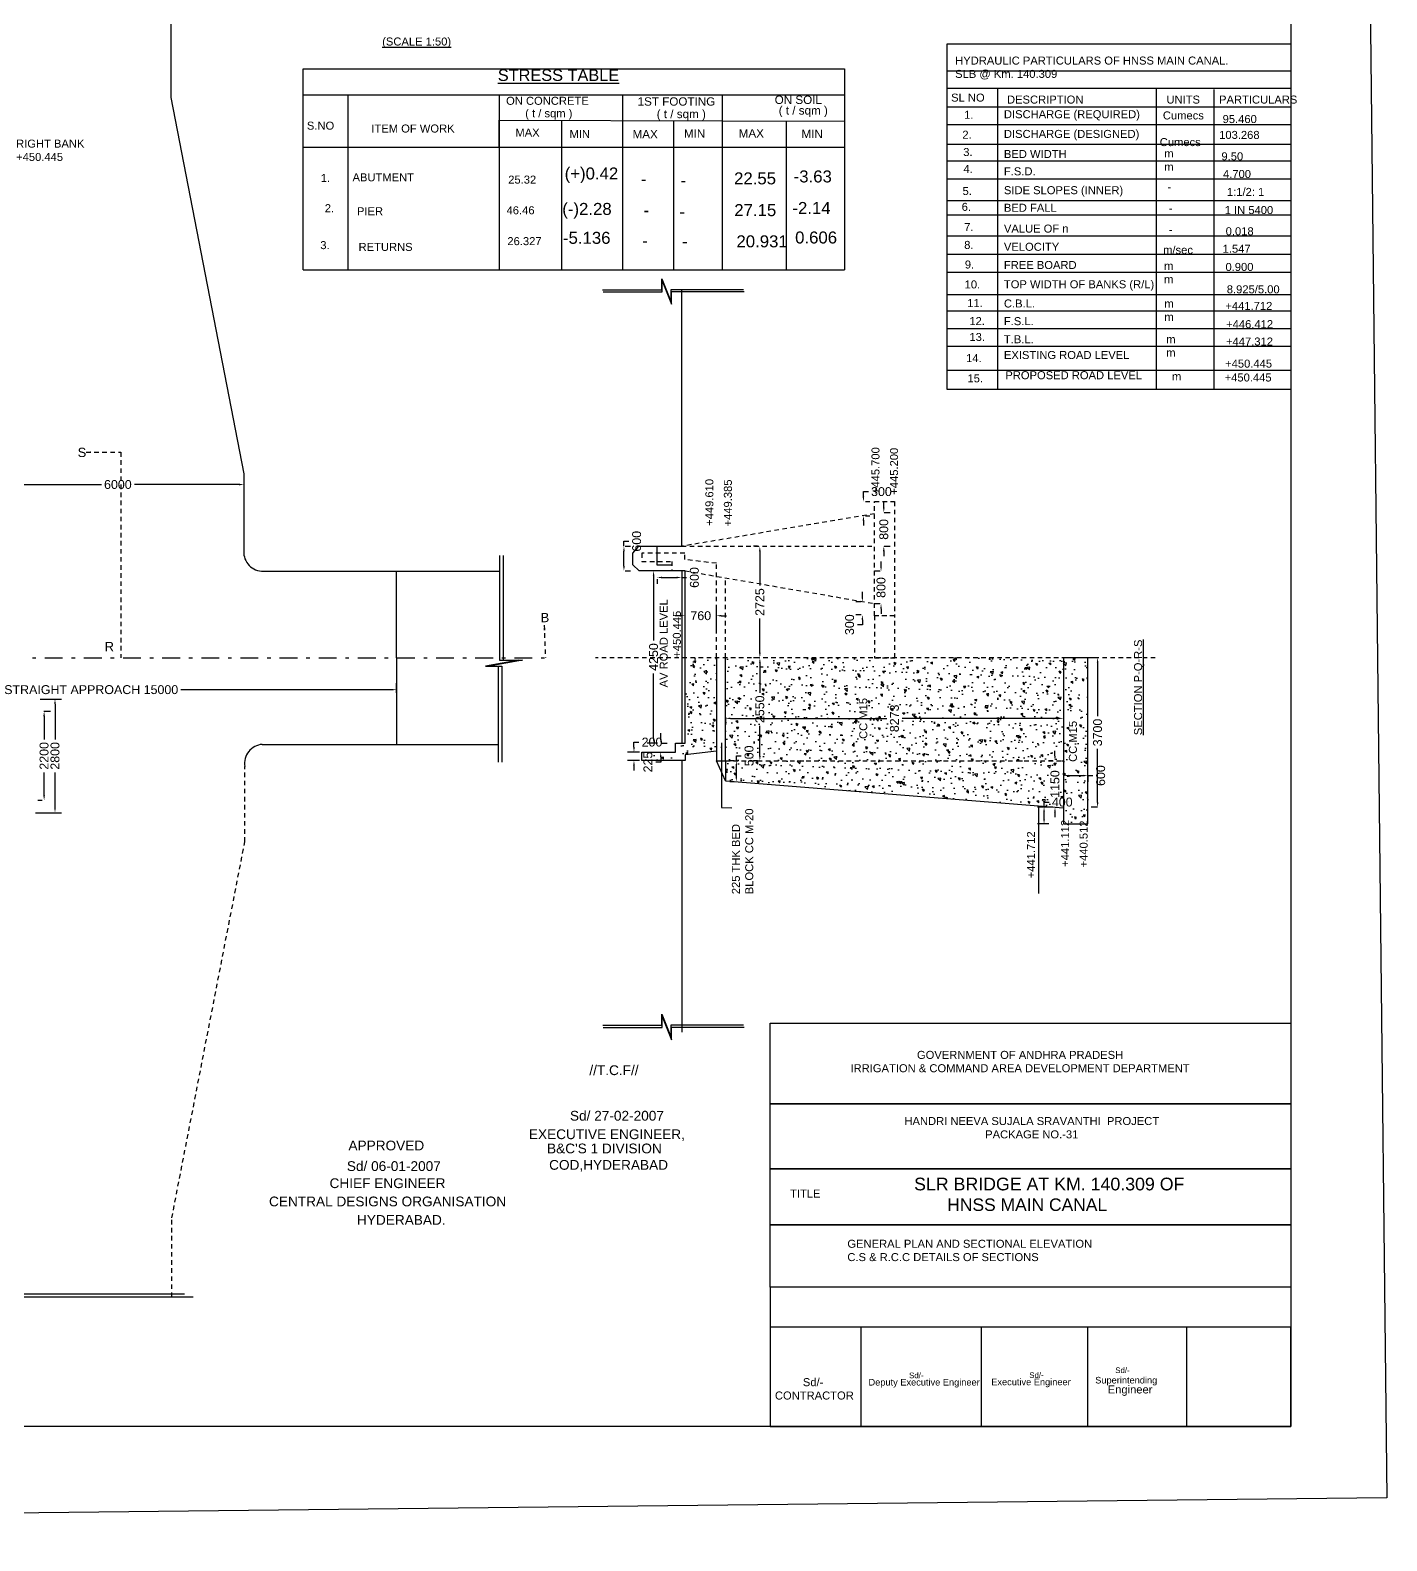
# Model space of a CAD drawing. Header units: metres. Extents: x 450 to 608, y 268 to 479.
# Drawn here: x 569.76 to 607.9, y 268.24 to 310.72 of the extents above; entities that cross this region are included whole.
import ezdxf

# ---------------------------------------------------------------- set-up
doc = ezdxf.new("R2010")
doc.units = ezdxf.units.M
doc.header["$MEASUREMENT"] = 0
doc.linetypes.add('DASHDOT', pattern=[1, 0.5, -0.25, 0, -0.25])
doc.linetypes.add('HIDDEN', pattern=[9.525, 6.35, -3.175])
for name, color, linetype in [('DIMENSION', 255, 'Continuous'), ('DRAWING', 7, 'Continuous'), ('HATCH', 7, 'Continuous'), ('TEXT', 255, 'Continuous')]:
    doc.layers.add(name, color=color, linetype=linetype)
doc.styles.get("Standard").update_dxf_attribs({"font": 'arial.ttf'})
doc.dimstyles.get("Standard").update_dxf_attribs({"dimtxt": 0.25, "dimasz": 0.14, "dimexe": 0.18, "dimexo": 0.0625, "dimgap": 0.09, "dimtad": 0, "dimtih": 1, "dimtoh": 1, "dimdec": 4, "dimzin": 0, "dimdsep": 46, "dimtxsty": 'Standard', "dimcen": 0.09, "dimadec": 0, "dimazin": 0, "dimtfac": 1, "dimtdec": 4, "dimtofl": 0, "dimtmove": 0, "dimatfit": 3, "dimfxl": 0, "dimtolj": 1, "dimtzin": 0, "dimarcsym": 0})

# ---------------------------------------------------------------- blocks, each defined once
blk = doc.blocks.new('*D65')
at = {"layer": 'Defpoints', "color": 0, "ltscale": 0.02, "transparency": 16777216}
for p in [(586.732, 290.421), (586.95, 290.421), (586.95, 290.186)]:
    blk.add_point(p, dxfattribs=at)
at = {"layer": 'DIMENSION', "color": 0, "lineweight": -2, "ltscale": 0.02, "transparency": 16777216}
for p, q in [((586.732, 290.561), (586.732, 290.701)), ((586.732, 290.701), (586.872, 290.701)), ((586.888, 290.421), (586.552, 290.421)), ((586.888, 290.186), (586.552, 290.186)), ((586.732, 290.046), (586.732, 289.906))]:
    blk.add_line(p, q, dxfattribs=at)
at = {"layer": 'DIMENSION', "color": 0, "ltscale": 0.02, "transparency": 16777216}
for points in [[(586.708, 290.561), (586.755, 290.561), (586.732, 290.421)], [(586.708, 290.046), (586.755, 290.046), (586.732, 290.186)]]:
    blk.add_solid(points, dxfattribs=at)
at = {"layer": 'DIMENSION', "color": 0, "ltscale": 0.02, "transparency": 16777216, "insert": (587.239, 290.701), "char_height": 0.25, "attachment_point": 5}
blk.add_mtext('\\A1;200', dxfattribs=at)
blk = doc.blocks.new('*D66')
at = {"layer": 'Defpoints', "color": 0, "ltscale": 0.02, "transparency": 16777216}
for p in [(587.454, 290.671), (587.454, 290.421), (587.483, 290.421)]:
    blk.add_point(p, dxfattribs=at)
at = {"layer": 'DIMENSION', "color": 0, "lineweight": -2, "ltscale": 0.02, "transparency": 16777216}
for p, q in [((587.483, 290.811), (587.483, 290.951)), ((587.516, 290.671), (587.663, 290.671)), ((587.483, 290.141), (587.343, 290.141)), ((587.483, 290.281), (587.483, 290.141)), ((587.516, 290.421), (587.663, 290.421))]:
    blk.add_line(p, q, dxfattribs=at)
at = {"layer": 'DIMENSION', "color": 0, "ltscale": 0.02, "transparency": 16777216}
for points in [[(587.46, 290.811), (587.507, 290.811), (587.483, 290.671)], [(587.46, 290.281), (587.507, 290.281), (587.483, 290.421)]]:
    blk.add_solid(points, dxfattribs=at)
at = {"layer": 'DIMENSION', "color": 0, "ltscale": 0.02, "transparency": 16777216, "insert": (587.126, 290.141), "char_height": 0.25, "attachment_point": 5, "rotation": 90}
blk.add_mtext('\\A1;225', dxfattribs=at)
blk = doc.blocks.new('*D67')
at = {"layer": 'Defpoints', "color": 0, "transparency": 16777216}
for p in [(587.283, 295.518), (587.454, 295.518), (587.454, 290.671)]:
    blk.add_point(p, dxfattribs=at)
at = {"layer": 'TEXT', "color": 0, "lineweight": -2, "transparency": 16777216}
for p, q in [((587.391, 295.518), (587.103, 295.518)), ((587.283, 295.378), (587.283, 293.562)), ((587.283, 290.811), (587.283, 292.627)), ((587.391, 290.671), (587.103, 290.671))]:
    blk.add_line(p, q, dxfattribs=at)
at = {"layer": 'TEXT', "color": 0, "transparency": 16777216}
for points in [[(587.26, 295.378), (587.307, 295.378), (587.283, 295.518)], [(587.26, 290.811), (587.307, 290.811), (587.283, 290.671)]]:
    blk.add_solid(points, dxfattribs=at)
at = {"layer": 'TEXT', "color": 0, "transparency": 16777216, "insert": (587.283, 293.095), "char_height": 0.25, "attachment_point": 5, "rotation": 90}
blk.add_mtext('\\A1;4250', dxfattribs=at)
blk = doc.blocks.new('*D68')
at = {"layer": 'Defpoints', "color": 0, "transparency": 16777216}
for p in [(587.381, 295.346), (588.073, 295.346), (588.073, 295.331)]:
    blk.add_point(p, dxfattribs=at)
at = {"layer": 'TEXT', "color": 0, "lineweight": -2, "transparency": 16777216}
for p, q in [((587.381, 295.283), (587.381, 295.151)), ((587.521, 295.331), (587.933, 295.331)), ((588.073, 295.331), (588.213, 295.331)), ((588.073, 295.283), (588.073, 295.151))]:
    blk.add_line(p, q, dxfattribs=at)
at = {"layer": 'TEXT', "color": 0, "transparency": 16777216}
for points in [[(587.521, 295.354), (587.521, 295.308), (587.381, 295.331)], [(587.933, 295.354), (587.933, 295.308), (588.073, 295.331)]]:
    blk.add_solid(points, dxfattribs=at)
at = {"layer": 'TEXT', "color": 0, "transparency": 16777216, "insert": (588.431, 295.331), "char_height": 0.25, "attachment_point": 5, "rotation": 90}
blk.add_mtext('\\A1;600', dxfattribs=at)
blk = doc.blocks.new('*D69')
at = {"layer": 'Defpoints', "color": 0, "ltscale": 0.02, "transparency": 16777216}
for p in [(588.169, 294.256), (588.169, 293.784), (589.05, 293.784)]:
    blk.add_point(p, dxfattribs=at)
at = {"layer": 'DIMENSION', "color": 0, "lineweight": -2, "ltscale": 0.02, "transparency": 16777216}
for p, q in [((588.169, 293.847), (588.169, 294.436)), ((589.05, 293.847), (589.05, 294.436)), ((588.029, 294.256), (587.889, 294.256)), ((589.19, 294.256), (589.33, 294.256))]:
    blk.add_line(p, q, dxfattribs=at)
at = {"layer": 'DIMENSION', "color": 0, "ltscale": 0.02, "transparency": 16777216}
for points in [[(588.029, 294.279), (588.029, 294.232), (588.169, 294.256)], [(589.19, 294.279), (589.19, 294.232), (589.05, 294.256)]]:
    blk.add_solid(points, dxfattribs=at)
at = {"layer": 'DIMENSION', "color": 0, "ltscale": 0.02, "transparency": 16777216, "insert": (588.61, 294.256), "char_height": 0.25, "attachment_point": 5}
blk.add_mtext('\\A1;760', dxfattribs=at)
blk = doc.blocks.new('*D70')
at = {"layer": 'Defpoints', "color": 0, "transparency": 16777216}
for p in [(590.271, 296.208), (590.271, 296.208), (590.271, 293.074)]:
    blk.add_point(p, dxfattribs=at)
at = {"layer": 'TEXT', "color": 0, "lineweight": -2, "transparency": 16777216}
for p, q in [((590.208, 296.208), (590.091, 296.208)), ((590.271, 296.068), (590.271, 295.108)), ((590.271, 293.214), (590.271, 294.175)), ((590.208, 293.074), (590.091, 293.074))]:
    blk.add_line(p, q, dxfattribs=at)
at = {"layer": 'TEXT', "color": 0, "transparency": 16777216}
for points in [[(590.248, 296.068), (590.294, 296.068), (590.271, 296.208)], [(590.248, 293.214), (590.294, 293.214), (590.271, 293.074)]]:
    blk.add_solid(points, dxfattribs=at)
at = {"layer": 'TEXT', "color": 0, "transparency": 16777216, "insert": (590.271, 294.641), "char_height": 0.25, "attachment_point": 5, "rotation": 90}
blk.add_mtext('\\A1;2725', dxfattribs=at)
blk = doc.blocks.new('*D71')
at = {"layer": 'Defpoints', "color": 0, "transparency": 16777216}
for p in [(590.271, 293.074), (590.271, 290.176), (590.271, 290.176)]:
    blk.add_point(p, dxfattribs=at)
at = {"layer": 'TEXT', "color": 0, "lineweight": -2, "transparency": 16777216}
for p, q in [((590.208, 293.074), (590.091, 293.074)), ((590.271, 292.934), (590.271, 292.09)), ((590.271, 290.316), (590.271, 291.16)), ((590.208, 290.176), (590.091, 290.176))]:
    blk.add_line(p, q, dxfattribs=at)
at = {"layer": 'TEXT', "color": 0, "transparency": 16777216}
for points in [[(590.248, 292.934), (590.294, 292.934), (590.271, 293.074)], [(590.248, 290.316), (590.294, 290.316), (590.271, 290.176)]]:
    blk.add_solid(points, dxfattribs=at)
at = {"layer": 'TEXT', "color": 0, "transparency": 16777216, "insert": (590.271, 291.625), "char_height": 0.25, "attachment_point": 5, "rotation": 90}
blk.add_mtext('\\A1;2550', dxfattribs=at)
blk = doc.blocks.new('*D72')
at = {"layer": 'Defpoints', "color": 0, "transparency": 16777216}
for p in [(593.186, 294.651), (593.153, 294.284), (593.186, 294.284)]:
    blk.add_point(p, dxfattribs=at)
at = {"layer": 'TEXT', "color": 0, "lineweight": -2, "transparency": 16777216}
for p, q in [((593.153, 294.791), (593.153, 294.931)), ((593.123, 294.651), (592.973, 294.651)), ((593.123, 294.284), (592.973, 294.284)), ((593.153, 294.004), (593.013, 294.004)), ((593.153, 294.144), (593.153, 294.004))]:
    blk.add_line(p, q, dxfattribs=at)
at = {"layer": 'TEXT', "color": 0, "transparency": 16777216}
for points in [[(593.129, 294.791), (593.176, 294.791), (593.153, 294.651)], [(593.129, 294.144), (593.176, 294.144), (593.153, 294.284)]]:
    blk.add_solid(points, dxfattribs=at)
at = {"layer": 'TEXT', "color": 0, "transparency": 16777216, "insert": (592.795, 294.004), "char_height": 0.25, "attachment_point": 5, "rotation": 90}
blk.add_mtext('\\A1;300', dxfattribs=at)
blk = doc.blocks.new('*D73')
at = {"layer": 'Defpoints', "color": 0, "ltscale": 0.02, "transparency": 16777216}
for p in [(593.181, 297.465), (593.183, 297.465), (593.181, 297.069)]:
    blk.add_point(p, dxfattribs=at)
at = {"layer": 'DIMENSION', "color": 0, "lineweight": -2, "ltscale": 0.02, "transparency": 16777216}
for p, q in [((593.183, 297.605), (593.183, 297.745)), ((593.183, 297.745), (593.323, 297.745)), ((593.243, 297.465), (593.363, 297.465)), ((593.183, 296.929), (593.183, 296.789)), ((593.243, 297.069), (593.363, 297.069))]:
    blk.add_line(p, q, dxfattribs=at)
at = {"layer": 'DIMENSION', "color": 0, "ltscale": 0.02, "transparency": 16777216}
for points in [[(593.16, 297.605), (593.206, 297.605), (593.183, 297.465)], [(593.16, 296.929), (593.206, 296.929), (593.183, 297.069)]]:
    blk.add_solid(points, dxfattribs=at)
at = {"layer": 'DIMENSION', "color": 0, "ltscale": 0.02, "transparency": 16777216, "insert": (593.689, 297.745), "char_height": 0.25, "attachment_point": 5}
blk.add_mtext('\\A1;300', dxfattribs=at)
blk = doc.blocks.new('*D62')
at = {"layer": 'Defpoints', "color": 0, "transparency": 16777216}
for p in [(593.705, 297.158), (593.705, 296.208), (593.756, 296.208)]:
    blk.add_point(p, dxfattribs=at)
at = {"layer": 'TEXT', "color": 0, "lineweight": -2, "transparency": 16777216}
for p, q in [((593.756, 297.298), (593.756, 297.438)), ((593.767, 297.158), (593.936, 297.158)), ((593.756, 296.068), (593.756, 295.928)), ((593.767, 296.208), (593.936, 296.208))]:
    blk.add_line(p, q, dxfattribs=at)
at = {"layer": 'TEXT', "color": 0, "transparency": 16777216}
for points in [[(593.732, 297.298), (593.779, 297.298), (593.756, 297.158)], [(593.732, 296.068), (593.779, 296.068), (593.756, 296.208)]]:
    blk.add_solid(points, dxfattribs=at)
at = {"layer": 'TEXT', "color": 0, "transparency": 16777216, "insert": (593.756, 296.683), "char_height": 0.25, "attachment_point": 5, "rotation": 90}
blk.add_mtext('\\A1;800', dxfattribs=at)
blk = doc.blocks.new('*D63')
at = {"layer": 'Defpoints', "color": 0, "transparency": 16777216}
for p in [(593.678, 295.505), (593.712, 295.505), (593.712, 294.593)]:
    blk.add_point(p, dxfattribs=at)
at = {"layer": 'TEXT', "color": 0, "lineweight": -2, "transparency": 16777216}
for p, q in [((593.678, 295.645), (593.678, 295.785)), ((593.65, 295.505), (593.498, 295.505)), ((593.65, 294.593), (593.498, 294.593)), ((593.678, 294.453), (593.678, 294.313))]:
    blk.add_line(p, q, dxfattribs=at)
at = {"layer": 'TEXT', "color": 0, "transparency": 16777216}
for points in [[(593.654, 295.645), (593.701, 295.645), (593.678, 295.505)], [(593.654, 294.453), (593.701, 294.453), (593.678, 294.593)]]:
    blk.add_solid(points, dxfattribs=at)
at = {"layer": 'TEXT', "color": 0, "transparency": 16777216, "insert": (593.678, 295.049), "char_height": 0.25, "attachment_point": 5, "rotation": 90}
blk.add_mtext('\\A1;800', dxfattribs=at)
blk = doc.blocks.new('*D74')
at = {"layer": 'Defpoints', "color": 0, "transparency": 16777216}
for p in [(589.61, 290.176), (589.61, 290.176), (589.61, 289.586)]:
    blk.add_point(p, dxfattribs=at)
at = {"layer": 'TEXT', "color": 0, "lineweight": -2, "transparency": 16777216}
for p, q in [((589.548, 290.176), (589.43, 290.176)), ((589.61, 290.176), (589.61, 290.316)), ((589.61, 290.316), (589.75, 290.316)), ((589.61, 289.726), (589.61, 290.036)), ((589.548, 289.586), (589.43, 289.586))]:
    blk.add_line(p, q, dxfattribs=at)
at = {"layer": 'TEXT', "color": 0, "transparency": 16777216}
for points in [[(589.587, 290.036), (589.633, 290.036), (589.61, 290.176)], [(589.587, 289.726), (589.633, 289.726), (589.61, 289.586)]]:
    blk.add_solid(points, dxfattribs=at)
at = {"layer": 'TEXT', "color": 0, "transparency": 16777216, "insert": (589.968, 290.316), "char_height": 0.25, "attachment_point": 5, "rotation": 90}
blk.add_mtext('\\A1;500', dxfattribs=at)
blk = doc.blocks.new('*D75')
at = {"layer": 'Defpoints', "color": 0, "transparency": 16777216}
for p in [(589.305, 291.463), (598.804, 291.463), (598.804, 291.37)]:
    blk.add_point(p, dxfattribs=at)
at = {"layer": 'TEXT', "color": 0, "lineweight": -2, "transparency": 16777216}
for p, q in [((589.305, 291.401), (589.305, 291.19)), ((598.804, 291.401), (598.804, 291.19)), ((589.445, 291.37), (593.837, 291.37)), ((598.664, 291.37), (594.272, 291.37))]:
    blk.add_line(p, q, dxfattribs=at)
at = {"layer": 'TEXT', "color": 0, "transparency": 16777216}
for points in [[(589.445, 291.393), (589.445, 291.347), (589.305, 291.37)], [(598.664, 291.393), (598.664, 291.347), (598.804, 291.37)]]:
    blk.add_solid(points, dxfattribs=at)
at = {"layer": 'TEXT', "color": 0, "transparency": 16777216, "insert": (594.055, 291.37), "char_height": 0.25, "attachment_point": 5, "rotation": 90}
blk.add_mtext('\\A1;8273', dxfattribs=at)
blk = doc.blocks.new('*D76')
at = {"layer": 'Defpoints', "color": 0, "ltscale": 0.02, "transparency": 16777216}
for p in [(598.261, 288.875), (598.497, 288.875), (598.459, 288.403)]:
    blk.add_point(p, dxfattribs=at)
at = {"layer": 'DIMENSION', "color": 0, "lineweight": -2, "ltscale": 0.02, "transparency": 16777216}
for p, q in [((598.435, 288.875), (598.081, 288.875)), ((598.261, 288.875), (598.261, 289.015)), ((598.261, 289.015), (598.401, 289.015)), ((598.261, 288.543), (598.261, 288.735)), ((598.397, 288.403), (598.081, 288.403))]:
    blk.add_line(p, q, dxfattribs=at)
at = {"layer": 'DIMENSION', "color": 0, "ltscale": 0.02, "transparency": 16777216}
for points in [[(598.237, 288.735), (598.284, 288.735), (598.261, 288.875)], [(598.237, 288.543), (598.284, 288.543), (598.261, 288.403)]]:
    blk.add_solid(points, dxfattribs=at)
at = {"layer": 'DIMENSION', "color": 0, "ltscale": 0.02, "transparency": 16777216, "insert": (598.772, 289.015), "char_height": 0.25, "attachment_point": 5}
blk.add_mtext('\\A1;400', dxfattribs=at)
blk = doc.blocks.new('*D77')
at = {"layer": 'Defpoints', "color": 0, "transparency": 16777216}
for p in [(598.568, 290.176), (598.568, 290.176), (598.568, 288.869)]:
    blk.add_point(p, dxfattribs=at)
at = {"layer": 'TEXT', "color": 0, "lineweight": -2, "transparency": 16777216}
for p, q in [((598.505, 290.176), (598.388, 290.176)), ((598.568, 290.316), (598.568, 290.456)), ((598.505, 288.869), (598.388, 288.869)), ((598.568, 288.729), (598.568, 288.589))]:
    blk.add_line(p, q, dxfattribs=at)
at = {"layer": 'TEXT', "color": 0, "transparency": 16777216}
for points in [[(598.544, 290.316), (598.591, 290.316), (598.568, 290.176)], [(598.544, 288.729), (598.591, 288.729), (598.568, 288.869)]]:
    blk.add_solid(points, dxfattribs=at)
at = {"layer": 'TEXT', "color": 0, "transparency": 16777216, "insert": (598.568, 289.523), "char_height": 0.25, "attachment_point": 5, "rotation": 90}
blk.add_mtext('\\A1;1150', dxfattribs=at)
blk = doc.blocks.new('*D78')
at = {"layer": 'Defpoints', "color": 0, "transparency": 16777216}
for p in [(598.804, 289.823), (599.495, 289.823), (599.495, 289.761)]:
    blk.add_point(p, dxfattribs=at)
at = {"layer": 'TEXT', "color": 0, "lineweight": -2, "transparency": 16777216}
for p, q in [((598.804, 289.761), (598.804, 289.581)), ((598.944, 289.761), (599.355, 289.761)), ((599.495, 289.761), (599.495, 289.581)), ((599.495, 289.761), (599.635, 289.761))]:
    blk.add_line(p, q, dxfattribs=at)
at = {"layer": 'TEXT', "color": 0, "transparency": 16777216}
for points in [[(598.944, 289.784), (598.944, 289.737), (598.804, 289.761)], [(599.355, 289.784), (599.355, 289.737), (599.495, 289.761)]]:
    blk.add_solid(points, dxfattribs=at)
at = {"layer": 'TEXT', "color": 0, "transparency": 16777216, "insert": (599.853, 289.761), "char_height": 0.25, "attachment_point": 5, "rotation": 90}
blk.add_mtext('\\A1;600', dxfattribs=at)
blk = doc.blocks.new('*D79')
at = {"layer": 'Defpoints', "color": 0, "transparency": 16777216}
for p in [(599.766, 293.074), (599.829, 293.074), (599.829, 288.869)]:
    blk.add_point(p, dxfattribs=at)
at = {"layer": 'TEXT', "color": 0, "lineweight": -2, "transparency": 16777216}
for p, q in [((599.767, 293.074), (599.586, 293.074)), ((599.766, 292.934), (599.766, 291.434)), ((599.766, 289.009), (599.766, 290.509)), ((599.767, 288.869), (599.586, 288.869))]:
    blk.add_line(p, q, dxfattribs=at)
at = {"layer": 'TEXT', "color": 0, "transparency": 16777216}
for points in [[(599.743, 292.934), (599.79, 292.934), (599.766, 293.074)], [(599.743, 289.009), (599.79, 289.009), (599.766, 288.869)]]:
    blk.add_solid(points, dxfattribs=at)
at = {"layer": 'TEXT', "color": 0, "transparency": 16777216, "insert": (599.766, 290.972), "char_height": 0.25, "attachment_point": 5, "rotation": 90}
blk.add_mtext('\\A1;3700', dxfattribs=at)
blk = doc.blocks.new('*D64')
at = {"layer": 'Defpoints', "color": 0, "transparency": 16777216}
for p in [(586.418, 296.21), (586.45, 296.21), (586.418, 295.518)]:
    blk.add_point(p, dxfattribs=at)
at = {"layer": 'TEXT', "color": 0, "lineweight": -2, "transparency": 16777216}
for p, q in [((586.45, 296.21), (586.45, 296.35)), ((586.45, 296.35), (586.59, 296.35)), ((586.45, 295.658), (586.45, 296.07)), ((586.481, 296.21), (586.63, 296.21)), ((586.481, 295.518), (586.63, 295.518))]:
    blk.add_line(p, q, dxfattribs=at)
at = {"layer": 'TEXT', "color": 0, "transparency": 16777216}
for points in [[(586.427, 296.07), (586.474, 296.07), (586.45, 296.21)], [(586.427, 295.658), (586.474, 295.658), (586.45, 295.518)]]:
    blk.add_solid(points, dxfattribs=at)
at = {"layer": 'TEXT', "color": 0, "transparency": 16777216, "insert": (586.808, 296.35), "char_height": 0.25, "attachment_point": 5, "rotation": 90}
blk.add_mtext('\\A1;600', dxfattribs=at)
blk = doc.blocks.new('*D174')
at = {"layer": 'Defpoints', "color": 0, "ltscale": 0.02, "transparency": 16777216}
for p in [(562.891, 292.023), (580.057, 292.176), (580.057, 292.023)]:
    blk.add_point(p, dxfattribs=at)
at = {"layer": 'DIMENSION', "color": 0, "lineweight": -2, "ltscale": 0.02, "transparency": 16777216}
for p, q in [((562.891, 292.085), (562.891, 292.356)), ((580.057, 292.085), (580.057, 292.356)), ((563.031, 292.176), (568.955, 292.176)), ((579.917, 292.176), (573.993, 292.176))]:
    blk.add_line(p, q, dxfattribs=at)
at = {"layer": 'DIMENSION', "color": 0, "ltscale": 0.02, "transparency": 16777216}
for points in [[(563.031, 292.2), (563.031, 292.153), (562.891, 292.176)], [(579.917, 292.2), (579.917, 292.153), (580.057, 292.176)]]:
    blk.add_solid(points, dxfattribs=at)
at = {"layer": 'DIMENSION', "color": 0, "ltscale": 0.02, "transparency": 16777216, "insert": (571.474, 292.176), "char_height": 0.25, "attachment_point": 5}
blk.add_mtext('\\A1;STRAIGHT APPROACH 15000', dxfattribs=at)
blk = doc.blocks.new('*D175')
at = {"layer": 'Defpoints', "color": 0, "ltscale": 0.02, "transparency": 16777216}
for p in [(568.678, 297.827), (575.769, 297.945), (575.769, 297.945)]:
    blk.add_point(p, dxfattribs=at)
at = {"layer": 'DIMENSION', "color": 0, "lineweight": -2, "ltscale": 0.02, "transparency": 16777216}
for p, q in [((568.678, 297.889), (568.678, 298.125)), ((568.818, 297.945), (571.76, 297.945)), ((575.629, 297.945), (572.687, 297.945)), ((575.769, 298.008), (575.769, 298.125))]:
    blk.add_line(p, q, dxfattribs=at)
at = {"layer": 'DIMENSION', "color": 0, "ltscale": 0.02, "transparency": 16777216}
for points in [[(568.818, 297.969), (568.818, 297.922), (568.678, 297.945)], [(575.629, 297.969), (575.629, 297.922), (575.769, 297.945)]]:
    blk.add_solid(points, dxfattribs=at)
at = {"layer": 'DIMENSION', "color": 0, "ltscale": 0.02, "transparency": 16777216, "insert": (572.223, 297.945), "char_height": 0.25, "attachment_point": 5}
blk.add_mtext('\\A1;6000', dxfattribs=at)
blk = doc.blocks.new('*D176')
at = {"layer": 'Defpoints', "color": 0, "ltscale": 0.02, "transparency": 16777216}
for p in [(569.977, 291.913), (570.456, 291.913), (569.85, 288.717)]:
    blk.add_point(p, dxfattribs=at)
at = {"layer": 'DIMENSION', "color": 0, "lineweight": -2, "ltscale": 0.02, "transparency": 16777216}
for p, q in [((570.039, 291.913), (570.636, 291.913)), ((570.456, 291.773), (570.456, 290.78)), ((570.456, 288.857), (570.456, 289.85)), ((569.912, 288.717), (570.636, 288.717))]:
    blk.add_line(p, q, dxfattribs=at)
at = {"layer": 'DIMENSION', "color": 0, "ltscale": 0.02, "transparency": 16777216}
for points in [[(570.433, 291.773), (570.479, 291.773), (570.456, 291.913)], [(570.433, 288.857), (570.479, 288.857), (570.456, 288.717)]]:
    blk.add_solid(points, dxfattribs=at)
at = {"layer": 'DIMENSION', "color": 0, "ltscale": 0.02, "transparency": 16777216, "insert": (570.456, 290.315), "char_height": 0.25, "attachment_point": 5, "rotation": 90}
blk.add_mtext('\\A1;2800', dxfattribs=at)
blk = doc.blocks.new('*D177')
at = {"layer": 'Defpoints', "color": 0, "ltscale": 0.02, "transparency": 16777216}
for p in [(570.082, 291.568), (570.149, 289.063), (570.156, 289.063)]:
    blk.add_point(p, dxfattribs=at)
at = {"layer": 'DIMENSION', "color": 0, "lineweight": -2, "ltscale": 0.02, "transparency": 16777216}
for p, q in [((570.144, 291.568), (570.329, 291.568)), ((570.149, 291.428), (570.149, 290.78)), ((570.149, 289.203), (570.149, 289.85)), ((570.094, 289.063), (569.969, 289.063))]:
    blk.add_line(p, q, dxfattribs=at)
at = {"layer": 'DIMENSION', "color": 0, "ltscale": 0.02, "transparency": 16777216}
for points in [[(570.126, 291.428), (570.172, 291.428), (570.149, 291.568)], [(570.126, 289.203), (570.172, 289.203), (570.149, 289.063)]]:
    blk.add_solid(points, dxfattribs=at)
at = {"layer": 'DIMENSION', "color": 0, "ltscale": 0.02, "transparency": 16777216, "insert": (570.149, 290.315), "char_height": 0.25, "attachment_point": 5, "rotation": 90}
blk.add_mtext('\\A1;2200 ', dxfattribs=at)

msp = doc.modelspace()

# ---------------------------------------------------------------- hatches: boundary and pattern name
at = {"layer": 'HATCH', "ltscale": 0.02}
h = msp.add_hatch(dxfattribs=at)
h.set_pattern_fill('AR-CONC', color=256, scale=0.09, angle=90)
h.set_pattern_definition([(140, (960.186, -703.58757), (0.05647692, 0.64553416), [0.0675, -0.7425]), (85, (960.186, -703.5876), (-0.6769729, -0.1248762), [0.054, -0.594]), (190.451444, (960.1907, -703.5338), (-0.620496, 0.52065796), [0.05736617, -0.6310279]), (136.1842, (960.006, -703.5876), (0.14896735, 0.9605172), [0.10125, -1.11375]), (186.63564, (960.0184, -703.5075), (-0.8767067, 0.84119575), [0.0860493, -0.9465424]), (81.18416, (960.006, -703.5876), (-0.8767067, 0.84119575), [0.081, -0.891]), (111, (960.051, -703.49757), (0.362357, 0.53721635), [0.0675, -0.7425]), (56, (960.051, -703.4976), (-0.65263504, 0.2189838), [0.054, -0.594]), (161.451445, (960.0812, -703.4528), (-0.29027804, 0.75620014), [0.05736617, -0.6310279]), (127.5, (960.18602, -703.58757), (-0.29960447, 0.01094387), [0, -0.5868, 0, -0.603, 0, -0.59625]), (97.5, (960.18602, -703.58757), (-0.35497054, 0.23676258), [0, -0.3438, 0, -0.5733, 0, -0.22725]), (57.5, (960.18602, -703.78827), (0.020299385, 0.48044019), [0, -0.225, 0, -0.702, 0, -0.9315]), (47.5, (960.18602, -703.87827), (-0.09009448, 0.52486755), [0, -0.2925, 0, -0.4662, 0, -0.6615])])
h.paths.add_polyline_path([(589.30523, 293.07428), (589.30523, 290.1765), (598.80378, 290.1765), (598.80378, 293.07428)])
h.paths.add_polyline_path([(589.30523, 290.1765), (589.30523, 289.61059), (598.80378, 288.85055), (598.80378, 290.1765)])
h.paths.add_polyline_path([(598.80378, 293.07428), (598.80378, 288.40255), (599.49513, 288.40255), (599.49513, 293.07428)])
h.paths.add_polyline_path([(588.16946, 293.07428), (588.16946, 290.67099), (587.90309, 290.67099), (587.90309, 290.42111), (586.95024, 290.42111), (586.95024, 290.18639), (588.1671, 290.18639), (588.1671, 290.34686), (589.04983, 290.44818), (589.04983, 293.07428)])
h.paths.add_polyline_path([(593.51745, 290.69889), (593.51612, 292.3208), (592.92178, 292.32031), (592.9231, 290.69841)], flags=24)
h.paths.add_polyline_path([(599.40981, 290.05388), (599.40848, 291.67578), (598.81413, 291.6753), (598.81546, 290.05339)], flags=24)

# ---------------------------------------------------------------- linework, layer by layer
at = {"ltscale": 0.02}
msp.add_lwpolyline([(607.8957, 269.45396), (499.25064, 268.24329), (498.38651, 345.78987), (607.03157, 347.00054)], close=True, dxfattribs=at)
at = {"layer": 'DRAWING', "ltscale": 0.02}
for points in [[(573.71652, 313.25431), (573.71652, 308.82749), (575.76873, 298.24867), (575.76873, 296.12791)], [(585.85205, 303.42174), (587.51453, 303.42174), (587.51453, 303.7302), (587.77584, 303.07761), (587.77584, 303.431), (589.8133, 303.431)], [(585.86612, 303.36155), (587.5286, 303.36155), (587.5286, 303.67), (587.7899, 303.01741), (587.7899, 303.3708), (589.82737, 303.3708)], [(589.04983, 290.44818), (588.1671, 290.34686), (588.1671, 290.18639), (586.95024, 290.18639), (586.95024, 290.42111), (587.90309, 290.42111), (587.90309, 290.67099), (588.16946, 290.67099), (588.16946, 295.51816), (586.87755, 295.51816), (586.69948, 295.68459), (586.69948, 296.01954), (586.87109, 296.20846), (588.07322, 296.20846), (588.07322, 303.43707)], [(587.37346, 296.20846), (587.37346, 295.68506), (587.80023, 295.68506)], [(582.95212, 295.94689), (582.95212, 293.07428), (582.95212, 293.01007), (583.49871, 293.01007), (582.5542, 292.84012), (582.91557, 292.84012), (582.91557, 290.13959)], [(583.05546, 295.94689), (583.05546, 293.07428), (583.05546, 293.01007), (583.60205, 293.01007), (582.65754, 292.84012), (583.01891, 292.84012), (583.01891, 290.13959)], [(576.25871, 295.51187), (582.93286, 295.51187)], [(580.0574, 293.07428), (580.0574, 295.51187)], [(588.07322, 295.51816), (588.07322, 290.67099)], [(580.0574, 293.07428), (580.0574, 290.63669)], [(589.04983, 293.07428), (589.04983, 290.1765), (589.30523, 290.1765), (589.30523, 293.07428)], [(576.28242, 290.63669), (582.93286, 290.63669)], [(588.07322, 290.18639), (588.07322, 282.54228)], [(589.30523, 290.1765), (589.30523, 289.61059), (589.04983, 290.1765)], [(589.30523, 289.61059), (598.80378, 288.85055)], [(598.1035, 288.90658), (598.1035, 286.44524)], [(585.8525, 282.73907), (587.51498, 282.73907), (587.51498, 283.04753), (587.77628, 282.39493), (587.77628, 282.74832), (589.81375, 282.74832)], [(585.86657, 282.67887), (587.52905, 282.67887), (587.52905, 282.98733), (587.79035, 282.33474), (587.79035, 282.68812), (589.82782, 282.68812)], [(574.34361, 275.09841), (546.77149, 275.09841)], [(574.09576, 275.17456), (546.79075, 275.17456)]]:
    msp.add_lwpolyline(points, dxfattribs=at)
at = {"layer": 'DRAWING', "linetype": 'HIDDEN', "ltscale": 0.02}
for points in [[(593.49368, 294.25427), (593.49368, 297.46536), (594.05323, 297.46536), (594.05323, 294.25427)], [(593.49368, 294.25427), (593.49368, 293.07428), (594.07035, 293.07428), (594.07035, 294.25427)]]:
    msp.add_lwpolyline(points, close=True, dxfattribs=at)
for points in [[(593.49368, 297.12221), (588.07322, 296.20846)], [(588.07322, 296.20846), (593.49368, 296.20846)], [(589.04983, 293.07428), (589.04983, 295.72958), (588.15772, 295.83749), (588.15772, 296.0137), (586.95173, 296.0137), (586.95173, 295.78215), (587.80023, 295.78215), (587.80023, 295.52273)], [(588.16946, 295.51816), (593.49368, 294.59771)], [(589.30332, 293.07428), (589.30332, 295.30368)], [(601.38877, 293.07428), (585.65126, 293.07428)], [(589.30523, 290.1765), (598.80378, 290.1765)], [(573.74023, 275.09841), (573.74023, 277.32107), (575.79244, 287.89989), (575.79244, 290.02065)]]:
    msp.add_lwpolyline(points, dxfattribs=at)
at = {"layer": 'DRAWING', "linetype": 'DASHDOT'}
msp.add_lwpolyline([(507.4705, 293.07428), (584.24059, 293.07428)], dxfattribs=at)
at = {"layer": 'DRAWING', "ltscale": 0.02}
msp.add_lwpolyline([(599.49513, 288.40255), (599.49513, 293.07428), (598.80378, 293.07428), (598.80378, 288.40255)], close=True, dxfattribs=at)
for centre, start, end in [((576.29117, 296.04056), 170.507477, 266.487383), ((576.31488, 290.108), 93.512617, 189.492523)]:
    msp.add_arc(centre, 0.52969, start, end, dxfattribs=at)
at = {"layer": 'HATCH', "ltscale": 0.02}
for points in [[(577.43666, 309.63902), (592.64831, 309.63902)], [(586.4067, 308.9076), (586.4067, 303.98128)], [(589.20752, 308.9076), (589.20752, 303.98128)], [(589.20752, 308.9076), (589.20752, 303.98128)], [(584.69583, 308.19133), (584.69583, 303.98128)], [(587.84204, 308.17997), (587.84204, 303.98353)], [(591.01523, 308.16791), (591.01523, 303.98128)], [(577.43666, 303.98128), (589.20752, 303.98128)], [(589.20752, 303.98128), (592.64831, 303.98128)], [(590.56354, 275.37539), (590.56354, 274.24796)]]:
    msp.add_lwpolyline(points, dxfattribs=at)
at = {"layer": 'TEXT', "ltscale": 0.02}
for points in [[(500.58522, 344.72169), (605.1961, 344.72169), (605.1961, 271.46101), (500.58522, 271.46101)], [(590.56354, 282.8018), (605.1961, 282.8018), (605.1961, 280.52993), (590.56354, 280.52993)], [(590.56354, 280.52993), (605.1961, 280.52993), (605.1961, 278.70538), (590.56354, 278.70538)], [(590.56354, 278.70538), (605.1961, 278.70538), (605.1961, 277.13141), (590.56354, 277.13141)], [(590.56354, 277.13141), (605.1961, 277.13141), (605.1961, 275.37539), (590.56354, 275.37539)], [(590.56354, 271.46101), (605.1961, 271.46101), (605.1961, 274.24796), (590.56354, 274.24796)]]:
    msp.add_lwpolyline(points, close=True, dxfattribs=at)
for points in [[(605.1961, 310.32444), (595.5276, 310.32444), (595.5276, 300.62487)], [(605.1961, 310.32444), (605.1961, 300.62487)], [(577.43666, 303.98128), (577.43666, 309.63902)], [(578.43957, 309.63902), (592.65065, 309.63902)], [(592.64831, 309.63902), (592.64831, 309.63902), (592.64831, 303.98128)], [(595.5276, 309.58113), (605.19498, 309.58113)], [(589.20752, 307.42065), (577.43666, 307.42065), (577.43666, 308.9076), (589.20752, 308.9076)], [(578.69474, 303.98128), (578.69474, 308.9076), (582.93854, 308.9076), (582.93854, 303.98128)], [(589.20752, 308.9076), (592.64831, 308.9076), (592.64831, 307.42065), (589.20752, 307.42065)], [(595.5276, 309.08908), (605.19424, 309.08908)], [(596.95309, 309.08908), (596.95309, 300.62487)], [(601.40974, 309.08908), (601.40974, 300.62487)], [(603.0362, 309.04897), (603.0362, 300.62487)], [(595.5276, 308.56341), (605.19345, 308.56341)], [(589.20752, 307.42065), (582.93854, 307.42065), (582.93854, 308.19133), (589.20752, 308.1768)], [(589.20752, 308.17209), (592.64831, 308.16412), (592.64831, 307.42065), (589.20752, 307.42065)], [(595.5276, 308.06614), (605.19271, 308.06614)], [(595.5276, 307.51207), (605.19187, 307.51207)], [(595.5276, 307.04323), (605.19117, 307.04323)], [(595.5276, 306.54596), (605.19042, 306.54596)], [(595.5276, 305.92983), (605.18949, 305.92983)], [(595.5276, 305.53203), (605.1889, 305.53203)], [(595.5276, 304.93532), (605.188, 304.93532)], [(595.5276, 304.42384), (605.18723, 304.42384)], [(595.5276, 303.91237), (605.18646, 303.91237)], [(595.5276, 303.2842), (605.18552, 303.2842)], [(595.5276, 302.82957), (605.18483, 302.82957)], [(595.5276, 302.3323), (605.18409, 302.3323)], [(595.5276, 301.83506), (605.18334, 301.83506)], [(595.5276, 301.15788), (605.18232, 301.15788)], [(595.5276, 300.62487), (605.18152, 300.62487)], [(593.10644, 274.24796), (593.10644, 271.46101)], [(596.48935, 274.24796), (596.48935, 271.46101)], [(599.48148, 274.24796), (599.48148, 271.46101)], [(602.26613, 274.24796), (602.26613, 271.46101)]]:
    msp.add_lwpolyline(points, dxfattribs=at)

# ---------------------------------------------------------------- texts
at = {"ltscale": 0.02}
for s, p in [('S', (571.0922, 298.71821)), ('B', (584.10751, 294.07307)), ('R', (571.85005, 293.25834))]:
    msp.add_text(s, height=0.26131, dxfattribs=at).set_placement(p)
at = {"layer": 'TEXT'}
for s, height, p in [('%%U(SCALE 1:50)', 0.225, (579.65336, 310.29004)), ('%%USTRESS TABLE', 0.3280743, (582.90399, 309.29337)), ('ON CONCRETE', 0.225, (583.13737, 308.6232)), ('1ST FOOTING', 0.2343388, (586.83443, 308.59943)), ('ON SOIL', 0.234339, (590.68812, 308.64708)), ('( t / sqm )', 0.225, (583.67441, 308.27191)), ('( t / sqm )', 0.2343388, (587.37147, 308.24815)), ('( t / sqm )', 0.2343388, (590.80062, 308.34853)), ('S.NO', 0.225, (577.53735, 307.92472)), ('ITEM OF WORK', 0.225, (579.34994, 307.84352)), ('MAX ', 0.225, (583.39864, 307.72801)), ('MIN ', 0.225, (584.92032, 307.6889)), ('MAX ', 0.234339, (586.69213, 307.68035)), ('MIN ', 0.234339, (588.13744, 307.69553)), ('MAX ', 0.234339, (589.67603, 307.70325)), ('MIN ', 0.234339, (591.44176, 307.68583)), ('ABUTMENT', 0.225, (578.81978, 306.47157)), ('(+)0.42', 0.337448, (584.78363, 306.52359)), ('22.55', 0.337448, (589.54606, 306.38572)), ('-3.63', 0.337448, (591.2214, 306.44004)), ('1.', 0.225, (577.92633, 306.45144)), ('25.32', 0.225, (583.19706, 306.40705)), ('-', 0.33745, (586.92625, 306.36987)), ('-', 0.33745, (588.0432, 306.33521)), ('(-)2.28', 0.337448, (584.71694, 305.52706)), ('-2.14', 0.337448, (591.18646, 305.55291)), ('2.', 0.225, (578.04024, 305.60369)), ('PIER', 0.225, (578.94471, 305.51822)), ('46.46', 0.225, (583.1509, 305.5445)), ('-', 0.33745, (587.0036, 305.49295)), ('-', 0.33745, (588.00827, 305.44808)), ('27.15', 0.337448, (589.55202, 305.49295)), ('-5.136', 0.337448, (584.73632, 304.71372)), ('0.606', 0.337448, (591.26259, 304.72332)), ('3.', 0.225, (577.91368, 304.56499)), ('RETURNS ', 0.225, (578.98992, 304.51433)), ('26.327', 0.225, (583.17272, 304.67711)), ('-', 0.33745, (586.96161, 304.63888)), ('-', 0.33745, (588.0844, 304.61849)), ('20.931', 0.337448, (589.61316, 304.61511)), ('//T.C.F//', 0.274377, (585.4779, 281.33858)), ('Sd/ 27-02-2007', 0.2743772, (584.93259, 280.05832)), ('EXECUTIVE ENGINEER,', 0.2743772, (583.77802, 279.53792)), (' APPROVED', 0.274377, (578.59872, 279.22114)), ("B&C'S 1 DIVISION", 0.2743772, (584.28824, 279.13865)), ('Sd/ 06-01-2007', 0.2743772, (578.66036, 278.6422)), ('COD,HYDERABAD', 0.2743772, (584.34673, 278.67607)), ('CHIEF ENGINEER', 0.2743772, (578.17502, 278.16125)), ('SLR BRIDGE AT KM. 140.309 OF', 0.3572253, (594.60772, 278.09686)), ('CENTRAL DESIGNS ORGANISATION', 0.2743772, (576.47206, 277.64823)), ('HYDERABAD.', 0.274377, (578.94512, 277.12851)), ('Deputy Executive Engineer', 0.1855716, (593.32644, 272.6092)), ('Sd/-', 0.158249, (594.46668, 272.81455)), (' Executive Engineer', 0.1855716, (596.7044, 272.6168)), ('Sd/-', 0.158249, (597.84464, 272.82215)), ('Superintending ', 0.1855716, (599.69913, 272.66688)), ('Sd/-', 0.158249, (600.26178, 272.96023))]:
    msp.add_text(s, height=height, dxfattribs=at).set_placement(p)
for s, insert, char_height, width, attachment_point in [('\\PHYDRAULIC PARTICULARS OF HNSS MAIN CANAL.                                   SLB @ Km. 140.309', (595.76168, 310.35466), 0.225, 11.0962799, 1), (' SL NO', (595.56062, 308.93803), 0.225, 1.4428477, 1), (' DESCRIPTION ', (597.13223, 308.88273), 0.225, 3.3349714, 1), ('UNITS', (601.7021, 308.88273), 0.225, 1.2987138, 1), ('PARTICULARS', (603.18065, 308.88273), 0.225, 3.1106361, 1), ('1.', (596.014, 308.45474), 0.225, 0.2888732, 1), ('DISCHARGE (REQUIRED)', (597.13223, 308.47093), 0.225, 5.4563218, 1), (' Cumecs \\P\\PCumecs \\P ', (601.51337, 308.4369), 0.225, 1.220757, 1), (' 95.460 ', (603.19294, 308.33444), 0.225, 1.0770028, 1), ('RIGHT BANK +450.445', (569.36213, 307.64423), 0.225, 2.5955343, 1), ('2.', (595.96387, 307.89447), 0.225, 0.2888732, 1), ('DISCHARGE (DESIGNED)', (597.13223, 307.91685), 0.225, 5.4313465, 1), ('103.268', (603.18355, 307.88922), 0.225, 1.332494, 1), ('3.', (595.9883, 307.40813), 0.225, 0.2888732, 1), ('BED WIDTH', (597.13223, 307.35203), 0.225, 2.47012, 1), ('m \\Pm ', (601.64083, 307.36835), 0.225, 0.2301124, 1), (' 9.50 \\P', (603.16051, 307.2872), 0.225, 0.7127248, 1), ('4.', (595.99541, 306.93499), 0.225, 0.2888732, 1), ('F.S.D.', (597.13223, 306.86528), 0.225, 1.2061064, 1), (' 4.700 \\P', (603.20438, 306.78994), 0.225, 0.8948638, 1), ('5.', (595.96922, 306.31039), 0.225, 0.2888732, 1), ('SIDE SLOPES (INNER)', (597.13223, 306.33461), 0.225, 19.8873603, 1), ('-', (601.7294, 306.42923), 0.225, 0.2301124, 1), (' 1:1/2: 1 ', (603.31523, 306.28613), 0.225, 1.4339933, 1), ('6.', (595.94536, 305.8663), 0.225, 0.2888732, 1), ('BED FALL', (597.13223, 305.84082), 0.225, 2.0890814, 1), ('-', (601.77142, 305.8232), 0.225, 0.2301124, 1), ('1 IN 5400', (603.33988, 305.776), 0.225, 1.368841, 1), ('7.', (596.01534, 305.29892), 0.225, 0.2888732, 1), ('VALUE OF n', (597.13223, 305.25464), 0.225, 2.5830612, 1), ('-', (601.77142, 305.22649), 0.225, 0.2301124, 1), (' 0.018 \\P', (603.27972, 305.17929), 0.225, 0.8961431, 1), ('8.', (596.01534, 304.79551), 0.225, 0.2888732, 1), ('VELOCITY', (597.13223, 304.74317), 0.225, 2.2331865, 1), ('m/sec', (601.60831, 304.65473), 0.225, 0.8488093, 1), (' 1.547', (603.19412, 304.68821), 0.225, 0.8956633, 1), ('9.', (596.03406, 304.24432), 0.225, 0.2888732, 1), ('FREE BOARD', (597.13223, 304.2317), 0.225, 2.8814383, 1), ('m \\Pm ', (601.63344, 304.20559), 0.225, 0.2301124, 1), (' 0.900 \\P', (603.2741, 304.17658), 0.225, 0.8948638, 1), ('10.', (596.02801, 303.68481), 0.225, 0.2888732, 1), ('TOP WIDTH OF BANKS (R/L)', (597.13223, 303.68898), 0.225, 6.0588224, 1), (' 8.925/5.00 ', (603.31079, 303.54687), 0.225, 1.6232599, 1), ('11.', (596.10059, 303.16081), 0.225, 0.2888732, 1), ('C.B.L.', (597.13223, 303.14889), 0.225, 1.1959395, 1), ('m \\Pm ', (601.64365, 303.14584), 0.225, 0.2301124, 1), (' +441.712', (603.27107, 303.08002), 0.225, 1.4511953, 1), ('12.', (596.16114, 302.65481), 0.225, 0.2888732, 1), ('F.S.L.', (597.13223, 302.65162), 0.225, 1.1309596, 1), ('\\P +446.412', (603.29243, 302.94221), 0.225, 1.4511953, 1), ('13.', (596.16205, 302.20786), 0.225, 0.2888732, 1), ('T.B.L.', (597.13223, 302.14364), 0.225, 1.157482, 1), ('m \\Pm ', (601.69651, 302.14236), 0.225, 0.2301124, 1), (' +447.312', (603.28943, 302.07918), 0.225, 1.4511953, 1), ('14.', (596.06813, 301.61175), 0.225, 0.2888732, 1), ('EXISTING ROAD LEVEL', (597.13223, 301.69996), 0.225, 5.4565428, 1), (' \\P +450.445', (603.26343, 301.83285), 0.225, 1.4503957, 1), ('15.', (596.10816, 301.04333), 0.225, 0.2888732, 1), ('PROPOSED ROAD LEVEL', (597.17226, 301.13154), 0.225, 5.4565428, 1), ('m \\P ', (601.85735, 301.09964), 0.225, 0.2301124, 1), (' \\P +450.445', (603.25063, 301.44252), 0.225, 1.4503957, 1), ('HANDRI NEEVA SUJALA SRAVANTHI  PROJECT\\PPACKAGE NO.-31', (597.91515, 280.15938), 0.225, 16.7014411, 2), (' HNSS MAIN CANAL', (595.40279, 277.86929), 0.351, 7.6925694, 1), ('Engineer', (600.04981, 272.61112), 0.225, 1.0718087, 1)]:
    msp.add_mtext(s, dxfattribs=dict(at, insert=insert, char_height=char_height, width=width, attachment_point=attachment_point))
at = {"layer": 'TEXT', "char_height": 0.225, "attachment_point": 1}
for s, insert, width, rotation in [('  +445.700', (593.40885, 297.5008), 3.4248347, 90), ('  +445.200', (593.93004, 297.48414), 3.4248347, 90), ('  +449.610', (588.7384, 296.60927), 3.4248347, 90), ('  +449.385', (589.25959, 296.59262), 3.4248347, 90), ('AV ROAD LEVEL', (587.45551, 292.23993), 2.5400602, 90), ('  +450.445', (587.82543, 292.90207), 1.7504135, 90), ('{\\LSECTION P-Q-R-S}', (600.79094, 290.89692), 3.8353813, 90), ('CC M15', (593.06655, 290.7907), 1.4644497, 90.04695), ('CC M15', (598.95891, 290.14568), 1.4644497, 90.04695), ('225 THK BED BLOCK CC M-20', (589.48508, 286.42504), 2.8597356, 90), ('  +441.112', (598.7391, 287.01993), 1.7504135, 90), ('  +440.512', (599.26029, 287.00328), 3.4248347, 90), ('  +441.712', (597.78154, 286.69806), 1.7504135, 90)]:
    msp.add_mtext(s, dxfattribs=dict(at, insert=insert, width=width, rotation=rotation))
at = {"layer": 'TEXT', "color": 7, "char_height": 0.225}
for s, insert, width, attachment_point in [('GOVERNMENT OF ANDHRA PRADESH\\PIRRIGATION & COMMAND AREA DEVELOPMENT DEPARTMENT', (597.58609, 281.71756), 12.620067, 5), ('TITLE', (591.11997, 278.11964), 2.5136498, 1), ('GENERAL PLAN AND SECTIONAL ELEVATION\\PC.S & R.C.C DETAILS OF SECTIONS', (592.73146, 276.70802), 11.7848442, 1), ('         Sd/-\\PCONTRACTOR', (590.69474, 272.51436), 3.3240705, 4)]:
    msp.add_mtext(s, dxfattribs=dict(at, insert=insert, width=width, attachment_point=attachment_point))

# ---------------------------------------------------------------- dimensions: what is measured, and where the dimension line sits
at = {"layer": 'DIMENSION', "ltscale": 0.02}
for base, p1, p2, text, picture, middle in [((575.76873, 297.94521), (568.67805, 297.82676), (575.76873, 297.94521), '6000', '*D175', (572.22339, 297.94521)), ((580.0574, 292.17631), (562.89052, 292.02293), (580.0574, 292.02293), 'STRAIGHT APPROACH 15000', '*D174', (571.47396, 292.17631))]:
    dim = msp.add_linear_dim(base=base, p1=p1, p2=p2, text=text, dimstyle='Standard', dxfattribs=at)
    dim.commit()
    dim.dimension.update_dxf_attribs({"geometry": picture, "text_midpoint": middle})
for base, p1, p2, angle, text, picture, middle in [((593.18305, 297.46536), (593.18065, 297.06944), (593.18065, 297.46536), 90, '300', '*D73', (593.68871, 297.74536)), ((588.16946, 294.25571), (589.04983, 293.7843), (588.16946, 293.7843), 180, '760', '*D69', (588.60964, 294.25571)), ((586.73158, 290.42111), (586.95024, 290.18639), (586.95024, 290.42111), 90, '200', '*D65', (587.23947, 290.70111)), ((598.2608, 288.87508), (598.45943, 288.40255), (598.49724, 288.87508), 90, '400', '*D76', (598.77158, 289.01508))]:
    dim = msp.add_linear_dim(base=base, p1=p1, p2=p2, angle=angle, text=text, dimstyle='Standard', dxfattribs=at)
    dim.commit()
    dim.dimension.update_dxf_attribs({"geometry": picture, "text_midpoint": middle})
for base, p1, p2, text, picture, middle in [((570.45592, 291.91349), (569.84959, 288.71707), (569.97681, 291.91349), '2800', '*D176', (570.45592, 290.31528)), ((570.14903, 289.06277), (570.08166, 291.56779), (570.15649, 289.06277), '2200 ', '*D177', (570.14903, 290.31528)), ((587.48337, 290.42111), (587.45399, 290.67099), (587.45399, 290.42111), '225', '*D66', (587.12573, 290.14111))]:
    dim = msp.add_linear_dim(base=base, p1=p1, p2=p2, angle=90, text=text, dimstyle='Standard', dxfattribs=at)
    dim.commit()
    dim.dimension.update_dxf_attribs({"geometry": picture, "text_midpoint": middle, "text_rotation": 90})
at = {"layer": 'TEXT'}
for base, p1, p2, angle, text, picture, middle in [((593.75555, 296.20846), (593.7046, 297.15776), (593.7046, 296.20846), 90, '800', '*D62', (593.75555, 296.68311)), ((586.45046, 296.2102), (586.41843, 295.51816), (586.41843, 296.2102), 90, '600', '*D64', (586.8081, 296.3502)), ((590.27084, 296.20846), (590.27084, 293.07428), (590.27084, 296.20846), 90, '2725', '*D70', (590.27084, 294.64137)), ((593.67767, 295.5055), (593.71201, 294.59349), (593.71201, 295.5055), 90, '800', '*D63', (593.67767, 295.04949)), ((587.28337, 295.51816), (587.45399, 290.67099), (587.45399, 295.51816), 90, '4250', '*D67', (587.28337, 293.09458)), ((588.07322, 295.33109), (587.38083, 295.34584), (588.07322, 295.34584), 180, '600', '*D68', (588.43086, 295.33109)), ((593.15283, 294.28364), (593.18593, 294.65091), (593.18593, 294.28364), 90, '300', '*D72', (592.7951, 294.00364)), ((590.27084, 290.1765), (590.27084, 293.07428), (590.27084, 290.1765), 90, '2550', '*D71', (590.27084, 291.62539)), ((599.76633, 293.07428), (599.8293, 288.86894), (599.8293, 293.07428), 90, '3700', '*D79', (599.76633, 290.97161)), ((598.80378, 291.37008), (589.30523, 291.46347), (598.80378, 291.46347), 180, '8273', '*D75', (594.05451, 291.37008)), ((589.61, 290.1765), (589.61, 289.5862), (589.61, 290.1765), 90, '500', '*D74', (589.96765, 290.3165)), ((598.56763, 290.1765), (598.56763, 288.86945), (598.56763, 290.1765), 90, '1150', '*D77', (598.56763, 289.52297)), ((599.49513, 289.76054), (598.80378, 289.82311), (599.49513, 289.82311), 180, '600', '*D78', (599.85277, 289.76054))]:
    dim = msp.add_linear_dim(base=base, p1=p1, p2=p2, angle=angle, text=text, dimstyle='Standard', dxfattribs=at)
    dim.commit()
    dim.dimension.update_dxf_attribs({"geometry": picture, "text_midpoint": middle, "text_rotation": 90})

# ---------------------------------------------------------------- leaders
at = {"layer": 'DIMENSION', "linetype": 'HIDDEN', "ltscale": 0.02}
for points in [[(571.33168, 298.85447), (572.30556, 298.85447), (572.30556, 293.07428)], [(584.20804, 293.98894), (584.24059, 293.07428)]]:
    msp.add_leader(points, dimstyle='Standard', override={"dimgap": 0.09, "dimtad": 0}, dxfattribs=at)
at = {"layer": 'DRAWING', "ltscale": 0.02}
msp.add_leader([(589.19197, 290.67972), (589.19197, 288.86032), (589.48508, 288.84951)], dimstyle='Standard', override={"dimgap": 0.09, "dimtad": 0}, dxfattribs=at)

doc.saveas('drawing.dxf')
